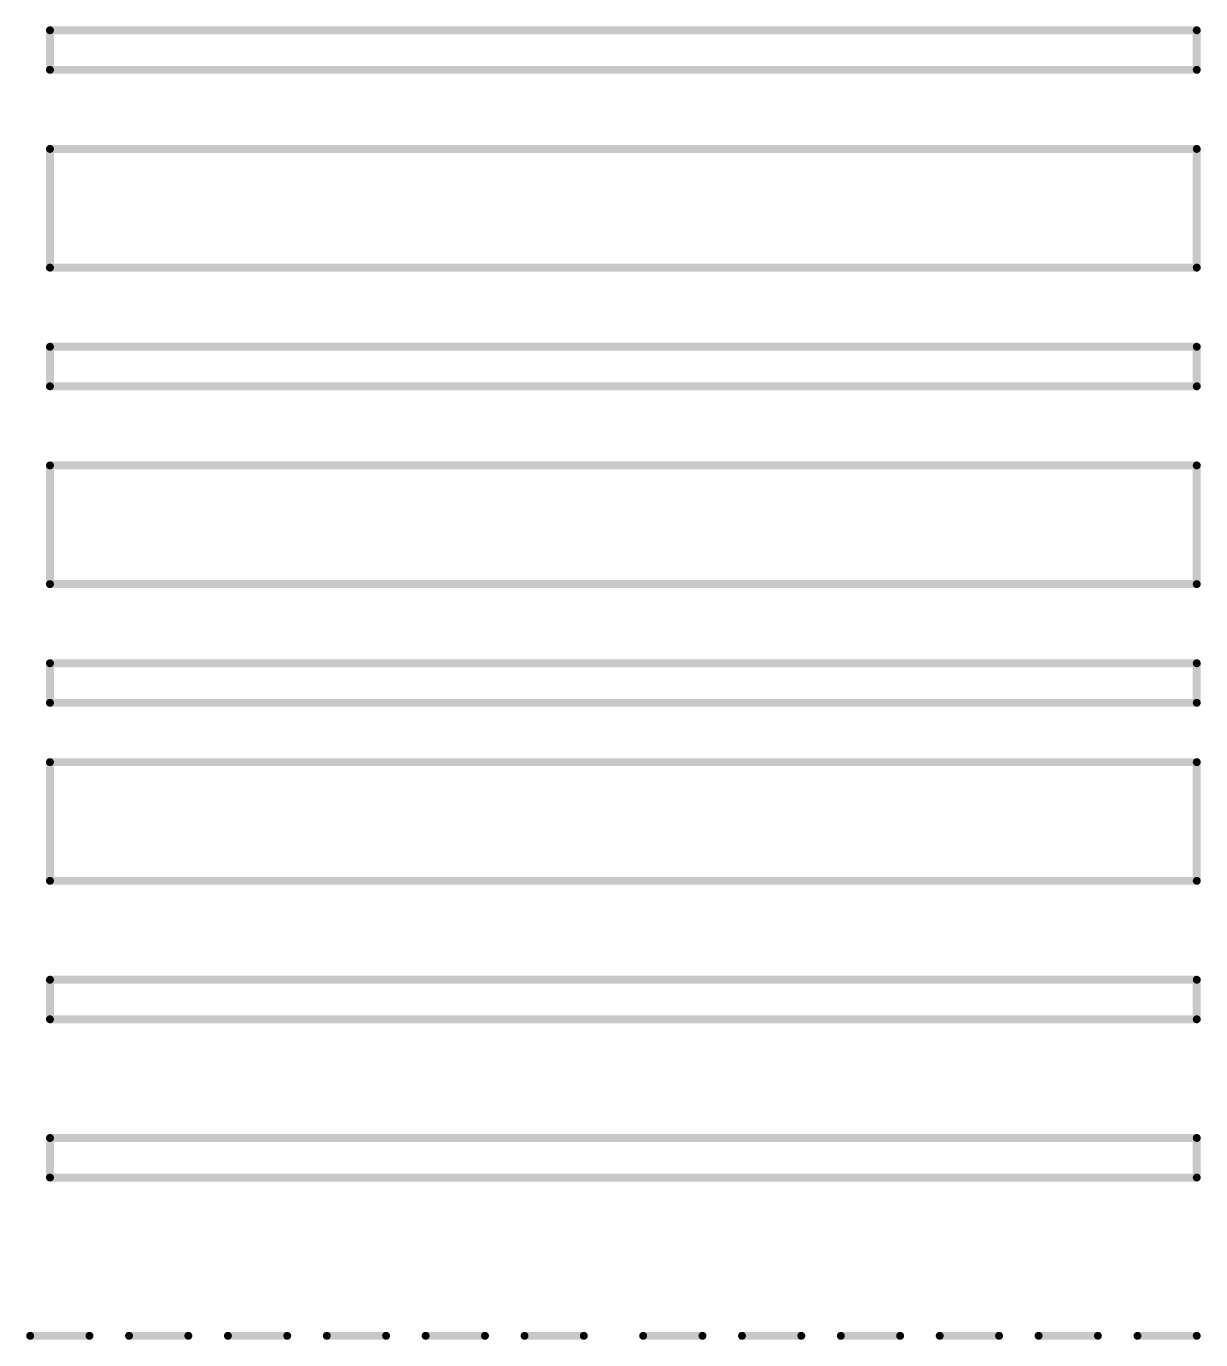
# Model space of a CAD drawing. Extents: x -14.2 to 19.9, y -5.2 to 16.9.
# Drawn here: x 10.015 to 11.5, y 9.317 to 10.977 of the extents above; entities that cross this region are included whole.
import ezdxf

# ---------------------------------------------------------------- set-up
doc = ezdxf.new("R2010")
doc.units = 0
doc.layers.get('0').update_dxf_attribs({"linetype": 'CONTINUOUS'})
doc.layers.add('FAB', color=2, linetype='CONTINUOUS')

# ---------------------------------------------------------------- blocks, each defined once
blk = doc.blocks.new('ROUND_2')
at = {"const_width": 0.005}
blk.add_lwpolyline([(-0.0025, 0, 1), (0.0025, 0, 1)], format="xyb", close=True, dxfattribs=at)

msp = doc.modelspace()

# ---------------------------------------------------------------- linework, layer by layer
at = {"layer": 'FAB', "const_width": 0.01}
for points in [[(10.0449, 10.9221), (10.0449, 10.9721)], [(10.0449, 10.9721), (11.4949, 10.9721)], [(11.4949, 10.9721), (11.4949, 10.9221)], [(11.4949, 10.9221), (10.0449, 10.9221)], [(10.0449, 10.6721), (10.0449, 10.8221)], [(10.0449, 10.8221), (11.4949, 10.8221)], [(11.4949, 10.8221), (11.4949, 10.6721)], [(11.4949, 10.6721), (10.0449, 10.6721)], [(10.0449, 10.5221), (10.0449, 10.5721)], [(10.0449, 10.5721), (11.4949, 10.5721)], [(11.4949, 10.5721), (11.4949, 10.5221)], [(11.4949, 10.5221), (10.0449, 10.5221)], [(10.0449, 10.2721), (10.0449, 10.4221)], [(10.0449, 10.4221), (11.4949, 10.4221)], [(11.4949, 10.4221), (11.4949, 10.2721)], [(11.4949, 10.2721), (10.0449, 10.2721)], [(10.0449, 10.1221), (10.0449, 10.1721)], [(10.0449, 10.1721), (11.4949, 10.1721)], [(11.4949, 10.1721), (11.4949, 10.1221)], [(11.4949, 10.1221), (10.0449, 10.1221)], [(10.0449, 9.8971), (10.0449, 10.0471)], [(10.0449, 10.0471), (11.4949, 10.0471)], [(11.4949, 10.0471), (11.4949, 9.8971)], [(11.4949, 9.8971), (10.0449, 9.8971)], [(10.0449, 9.7221), (10.0449, 9.7721)], [(10.0449, 9.7721), (11.4949, 9.7721)], [(11.4949, 9.7721), (11.4949, 9.7221)], [(11.4949, 9.7221), (10.0449, 9.7221)], [(10.0449, 9.5221), (10.0449, 9.5721)], [(10.0449, 9.5721), (11.4949, 9.5721)], [(11.4949, 9.5721), (11.4949, 9.5221)], [(11.4949, 9.5221), (10.0449, 9.5221)], [(10.0199, 9.3221), (10.0949, 9.3221)], [(10.1449, 9.3221), (10.2199, 9.3221)], [(10.2699, 9.3221), (10.3449, 9.3221)], [(10.3949, 9.3221), (10.4699, 9.3221)], [(10.5199, 9.3221), (10.5949, 9.3221)], [(10.6449, 9.3221), (10.7199, 9.3221)], [(10.7949, 9.3221), (10.8699, 9.3221)], [(10.9199, 9.3221), (10.9949, 9.3221)], [(11.0449, 9.3221), (11.1199, 9.3221)], [(11.1699, 9.3221), (11.2449, 9.3221)], [(11.2949, 9.3221), (11.3699, 9.3221)], [(11.4199, 9.3221), (11.4949, 9.3221)]]:
    msp.add_lwpolyline(points, dxfattribs=at)

# ---------------------------------------------------------------- block references
at = {"layer": 'FAB'}
for p in [(10.0449, 10.9721), (10.0449, 10.9721), (11.4949, 10.9721), (11.4949, 10.9721), (10.0449, 10.9221), (10.0449, 10.9221), (11.4949, 10.9221), (11.4949, 10.9221), (10.0449, 10.8221), (10.0449, 10.8221), (11.4949, 10.8221), (11.4949, 10.8221), (10.0449, 10.6721), (10.0449, 10.6721), (11.4949, 10.6721), (11.4949, 10.6721), (10.0449, 10.5721), (10.0449, 10.5721), (11.4949, 10.5721), (11.4949, 10.5721), (10.0449, 10.5221), (10.0449, 10.5221), (11.4949, 10.5221), (11.4949, 10.5221), (10.0449, 10.4221), (10.0449, 10.4221), (11.4949, 10.4221), (11.4949, 10.4221), (10.0449, 10.2721), (10.0449, 10.2721), (11.4949, 10.2721), (11.4949, 10.2721), (10.0449, 10.1721), (10.0449, 10.1721), (11.4949, 10.1721), (11.4949, 10.1721), (10.0449, 10.1221), (10.0449, 10.1221), (11.4949, 10.1221), (11.4949, 10.1221), (10.0449, 10.0471), (10.0449, 10.0471), (11.4949, 10.0471), (11.4949, 10.0471), (10.0449, 9.8971), (10.0449, 9.8971), (11.4949, 9.8971), (11.4949, 9.8971), (10.0449, 9.7721), (10.0449, 9.7721), (11.4949, 9.7721), (11.4949, 9.7721), (10.0449, 9.7221), (10.0449, 9.7221), (11.4949, 9.7221), (11.4949, 9.7221), (10.0449, 9.5721), (10.0449, 9.5721), (11.4949, 9.5721), (11.4949, 9.5721), (10.0449, 9.5221), (10.0449, 9.5221), (11.4949, 9.5221), (11.4949, 9.5221), (10.0199, 9.3221), (10.0949, 9.3221), (10.1449, 9.3221), (10.2199, 9.3221), (10.2699, 9.3221), (10.3449, 9.3221), (10.3949, 9.3221), (10.4699, 9.3221), (10.5199, 9.3221), (10.5949, 9.3221), (10.6449, 9.3221), (10.7199, 9.3221), (10.7949, 9.3221), (10.8699, 9.3221), (10.9199, 9.3221), (10.9949, 9.3221), (11.0449, 9.3221), (11.1199, 9.3221), (11.1699, 9.3221), (11.2449, 9.3221), (11.2949, 9.3221), (11.3699, 9.3221), (11.4199, 9.3221), (11.4949, 9.3221)]:
    msp.add_blockref('ROUND_2', p, dxfattribs=at)

doc.saveas('drawing.dxf')
